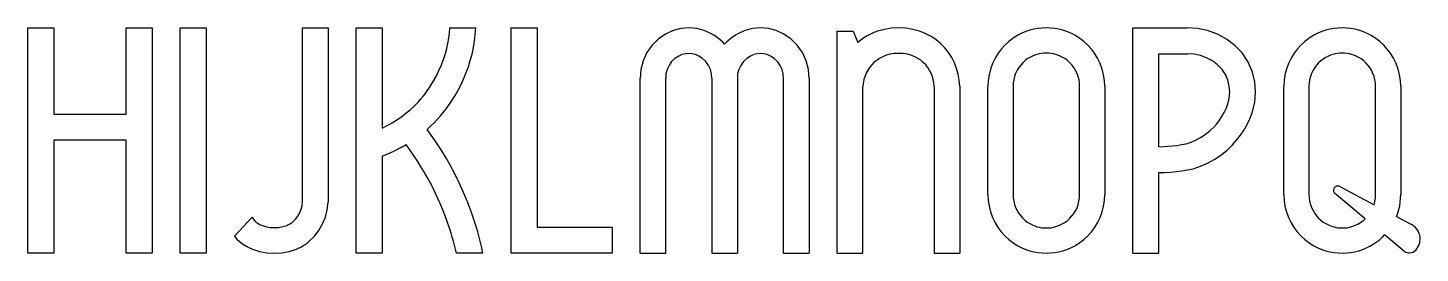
# Model space of a CAD drawing. Header units: metres. Extents: x 5 to 108, y 0 to 4.
# Drawn here: x 30.7 to 55.42, y 0.5 to 4.5 of the extents above; entities that cross this region are included whole.
import ezdxf

# ---------------------------------------------------------------- set-up
doc = ezdxf.new("R2010")
doc.units = ezdxf.units.M

msp = doc.modelspace()

# ---------------------------------------------------------------- linework, layer by layer
at = {"layer": 'MCD_Layer_0'}
for p, q in [((30.697123, 0.5), (30.697123, 4.5)), ((30.697123, 4.5), (31.157122, 4.5)), ((31.157122, 4.5), (31.157122, 2.968002)), ((32.44512, 2.968002), (32.44512, 4.5)), ((32.44512, 4.5), (32.905123, 4.5)), ((32.905123, 4.5), (32.905123, 0.5)), ((33.405123, 0.5), (33.405123, 4.5)), ((33.405123, 4.5), (33.865122, 4.5)), ((33.865122, 4.5), (33.865122, 0.5)), ((35.574972, 1.41823), (35.574972, 4.5)), ((35.574972, 4.5), (36.028173, 4.5)), ((36.028173, 4.5), (36.028173, 1.402468)), ((36.528173, 0.5), (36.528173, 4.5)), ((36.528173, 4.5), (36.988176, 4.5)), ((36.988176, 4.5), (36.988176, 2.720402)), ((38.183771, 4.407341), (38.191778, 4.5)), ((38.191778, 4.5), (38.652571, 4.5)), ((38.643822, 4.382409), (38.652571, 4.5)), ((39.280176, 0.5), (39.280176, 4.5)), ((39.280176, 4.5), (39.740176, 4.5)), ((39.740176, 4.5), (39.740176, 0.959995)), ((42.160238, 4.451574), (42.032872, 4.39241)), ((42.295922, 4.487801), (42.160238, 4.451574)), ((42.435828, 4.5), (42.295922, 4.487801)), ((42.575734, 4.487801), (42.435828, 4.5)), ((42.711418, 4.451574), (42.575734, 4.487801)), ((42.838784, 4.39241), (42.711418, 4.451574)), ((43.433147, 4.451574), (43.305781, 4.39241)), ((43.56883, 4.487801), (43.433147, 4.451574)), ((43.708736, 4.5), (43.56883, 4.487801)), ((43.848642, 4.487801), (43.708736, 4.5)), ((43.984325, 4.451574), (43.848642, 4.487801)), ((44.111691, 4.39241), (43.984325, 4.451574)), ((45.909826, 4.473608), (45.787654, 4.440889)), ((46.034749, 4.493384), (45.909826, 4.473608)), ((46.161053, 4.5), (46.034749, 4.493384)), ((46.287358, 4.493384), (46.161053, 4.5)), ((46.41228, 4.473608), (46.287358, 4.493384)), ((46.534452, 4.440889), (46.41228, 4.473608)), ((48.49239, 4.45794), (48.421854, 4.43447)), ((48.564424, 4.476309), (48.49239, 4.45794)), ((48.637587, 4.489482), (48.564424, 4.476309)), ((48.711504, 4.497393), (48.637587, 4.489482)), ((48.785797, 4.5), (48.711504, 4.497393)), ((48.859959, 4.497347), (48.785797, 4.5)), ((48.933743, 4.489409), (48.859959, 4.497347)), ((49.006772, 4.476226), (48.933743, 4.489409)), ((49.078675, 4.457867), (49.006772, 4.476226)), ((49.149085, 4.434424), (49.078675, 4.457867)), ((50.323853, 0.5), (50.323853, 4.5)), ((50.323853, 4.5), (51.283852, 4.5)), ((51.468181, 4.490023), (51.283852, 4.5)), ((51.649006, 4.452887), (51.468181, 4.490023)), ((51.822348, 4.38941), (51.649006, 4.452887)), ((53.748292, 4.457904), (53.677819, 4.434447)), ((53.82026, 4.476268), (53.748292, 4.457904)), ((53.893356, 4.489446), (53.82026, 4.476268)), ((53.967206, 4.49737), (53.893356, 4.489446)), ((54.041434, 4.5), (53.967206, 4.49737)), ((54.115662, 4.49737), (54.041434, 4.5)), ((54.189512, 4.489445), (54.115662, 4.49737)), ((54.262608, 4.476268), (54.189512, 4.489445)), ((54.334577, 4.457904), (54.262608, 4.476268)), ((54.40505, 4.434447), (54.334577, 4.457904)), ((38.135798, 4.132662), (38.155754, 4.2235)), ((38.155754, 4.2235), (38.171755, 4.315117)), ((38.171755, 4.315117), (38.183771, 4.407341)), ((38.61022, 4.149045), (38.629695, 4.265342)), ((38.629695, 4.265342), (38.643822, 4.382409)), ((41.899692, 4.30347), (41.784808, 4.191897)), ((42.032872, 4.39241), (41.899692, 4.30347)), ((42.881846, 4.367471), (42.838784, 4.39241)), ((42.923413, 4.340112), (42.881846, 4.367471)), ((42.963348, 4.310422), (42.923413, 4.340112)), ((43.00152, 4.278498), (42.963348, 4.310422)), ((43.037806, 4.244444), (43.00152, 4.278498)), ((43.072086, 4.208373), (43.037806, 4.244444)), ((43.106482, 4.244398), (43.072086, 4.208373)), ((43.142861, 4.278421), (43.106482, 4.244398)), ((43.181105, 4.310332), (43.142861, 4.278421)), ((43.221093, 4.34003), (43.181105, 4.310332)), ((43.262695, 4.367418), (43.221093, 4.34003)), ((43.305781, 4.39241), (43.262695, 4.367418)), ((44.244868, 4.303497), (44.111691, 4.39241)), ((44.359732, 4.191928), (44.244868, 4.303497)), ((45.071594, 0.5), (45.071594, 4.440889)), ((45.071594, 4.440889), (45.357702, 4.440889)), ((45.357702, 4.440889), (45.437307, 4.238717)), ((45.489944, 4.281474), (45.437307, 4.238717)), ((45.545189, 4.320803), (45.489944, 4.281474)), ((45.60282, 4.356545), (45.545189, 4.320803)), ((45.662602, 4.388557), (45.60282, 4.356545)), ((45.724297, 4.41671), (45.662602, 4.388557)), ((45.787654, 4.440889), (45.724297, 4.41671)), ((46.634896, 4.400668), (46.534452, 4.440889)), ((46.730681, 4.350349), (46.634896, 4.400668)), ((46.820795, 4.290464), (46.730681, 4.350349)), ((46.904286, 4.221645), (46.820795, 4.290464)), ((46.980272, 4.144619), (46.904286, 4.221645)), ((48.117414, 4.256623), (48.048794, 4.193427)), ((48.191421, 4.313415), (48.117414, 4.256623)), ((48.270219, 4.363347), (48.191421, 4.313415)), ((48.353175, 4.406018), (48.270219, 4.363347)), ((48.421854, 4.43447), (48.353175, 4.406018)), ((49.217642, 4.406018), (49.149085, 4.434424)), ((49.300617, 4.363294), (49.217642, 4.406018)), ((49.379447, 4.313334), (49.300617, 4.363294)), ((49.453502, 4.256536), (49.379447, 4.313334)), ((49.522192, 4.193355), (49.453502, 4.256536)), ((51.984392, 4.300989), (51.822348, 4.38941)), ((52.131574, 4.189569), (51.984392, 4.300989)), ((53.37344, 4.256621), (53.30482, 4.193426)), ((53.447447, 4.313414), (53.37344, 4.256621)), ((53.526246, 4.363347), (53.447447, 4.313414)), ((53.609201, 4.406018), (53.526246, 4.363347)), ((53.677819, 4.434447), (53.609201, 4.406018)), ((54.473668, 4.406018), (54.40505, 4.434447)), ((54.556644, 4.363294), (54.473668, 4.406018)), ((54.635474, 4.313334), (54.556644, 4.363294)), ((54.70953, 4.256536), (54.635474, 4.313334)), ((54.778221, 4.193355), (54.70953, 4.256536)), ((38.084177, 3.954006), (38.111924, 4.042775)), ((38.111924, 4.042775), (38.135798, 4.132662)), ((38.555402, 3.919736), (38.585439, 4.033762)), ((38.585439, 4.033762), (38.61022, 4.149045)), ((41.692013, 4.061375), (41.62437, 3.916214)), ((41.784808, 4.191897), (41.692013, 4.061375)), ((42.25829, 3.999508), (42.190099, 3.955827)), ((42.314351, 4.025516), (42.25829, 3.999508)), ((42.374065, 4.04144), (42.314351, 4.025516)), ((42.435632, 4.046802), (42.374065, 4.04144)), ((42.497199, 4.04144), (42.435632, 4.046802)), ((42.556912, 4.025516), (42.497199, 4.04144)), ((42.612973, 3.999508), (42.556912, 4.025516)), ((42.681164, 3.955827), (42.612973, 3.999508)), ((43.531592, 3.999508), (43.463399, 3.9558)), ((43.587653, 4.025516), (43.531592, 3.999508)), ((43.647366, 4.04144), (43.587653, 4.025516)), ((43.708932, 4.046802), (43.647366, 4.04144)), ((43.770499, 4.04144), (43.708932, 4.046802)), ((43.830212, 4.025516), (43.770499, 4.04144)), ((43.886273, 3.999508), (43.830212, 4.025516)), ((43.954461, 3.955854), (43.886273, 3.999508)), ((44.452482, 4.061394), (44.359732, 4.191928)), ((44.520049, 3.916218), (44.452482, 4.061394)), ((45.819616, 3.95793), (45.724102, 3.886314)), ((45.927161, 4.009753), (45.819616, 3.95793)), ((46.00362, 4.03026), (45.927161, 4.009753)), ((46.081804, 4.042655), (46.00362, 4.03026)), ((46.160856, 4.046802), (46.081804, 4.042655)), ((46.239908, 4.042655), (46.160856, 4.046802)), ((46.318092, 4.03026), (46.239908, 4.042655)), ((46.39455, 4.009753), (46.318092, 4.03026)), ((46.450418, 3.986625), (46.39455, 4.009753)), ((46.503674, 3.957991), (46.450418, 3.986625)), ((46.553776, 3.924141), (46.503674, 3.957991)), ((47.04795, 4.060201), (46.980272, 4.144619)), ((47.105558, 3.970991), (47.04795, 4.060201)), ((47.15394, 3.876458), (47.105558, 3.970991)), ((47.87487, 3.960844), (47.829149, 3.866677)), ((47.929876, 4.049907), (47.87487, 3.960844)), ((47.986113, 4.124336), (47.929876, 4.049907)), ((48.048794, 4.193427), (47.986113, 4.124336)), ((48.492197, 3.975555), (48.447195, 3.947121)), ((48.539582, 3.999808), (48.492197, 3.975555)), ((48.578653, 4.016059), (48.539582, 3.999808)), ((48.61879, 4.029459), (48.578653, 4.016059)), ((48.659787, 4.03994), (48.61879, 4.029459)), ((48.701431, 4.047448), (48.659787, 4.03994)), ((48.743507, 4.051943), (48.701431, 4.047448)), ((48.785797, 4.053403), (48.743507, 4.051943)), ((48.827932, 4.051859), (48.785797, 4.053403)), ((48.869853, 4.04734), (48.827932, 4.051859)), ((48.911349, 4.03987), (48.869853, 4.04734)), ((48.952214, 4.029486), (48.911349, 4.03987)), ((48.992243, 4.01624), (48.952214, 4.029486)), ((49.031235, 4.000197), (48.992243, 4.01624)), ((49.078755, 3.975811), (49.031235, 4.000197)), ((49.123888, 3.947247), (49.078755, 3.975811)), ((49.584968, 4.124295), (49.522192, 4.193355)), ((49.641329, 4.049907), (49.584968, 4.124295)), ((49.696182, 3.960786), (49.641329, 4.049907)), ((49.74178, 3.866594), (49.696182, 3.960786)), ((50.783852, 2.389599), (50.783852, 4.039997)), ((50.783852, 4.039997), (51.293051, 4.039997)), ((51.409276, 4.033705), (51.293051, 4.039997)), ((51.523293, 4.010301), (51.409276, 4.033705)), ((51.632598, 3.970299), (51.523293, 4.010301)), ((51.734789, 3.914579), (51.632598, 3.970299)), ((52.260653, 4.057602), (52.131574, 4.189569)), ((52.364512, 3.901235), (52.260653, 4.057602)), ((53.130894, 3.960844), (53.085173, 3.866677)), ((53.1859, 4.049907), (53.130894, 3.960844)), ((53.242138, 4.124336), (53.1859, 4.049907)), ((53.30482, 4.193426), (53.242138, 4.124336)), ((53.747619, 3.975376), (53.702762, 3.946845)), ((53.794832, 3.999808), (53.747619, 3.975376)), ((53.833991, 4.015994), (53.794832, 3.999808)), ((53.874202, 4.029354), (53.833991, 4.015994)), ((53.915261, 4.03982), (53.874202, 4.029354)), ((53.956961, 4.04734), (53.915261, 4.03982)), ((53.999089, 4.051875), (53.956961, 4.04734)), ((54.041434, 4.053403), (53.999089, 4.051875)), ((54.08359, 4.051903), (54.041452, 4.053403)), ((54.125514, 4.047411), (54.08359, 4.051903)), ((54.167013, 4.039949), (54.125514, 4.047411)), ((54.207877, 4.029555), (54.167013, 4.039949)), ((54.247898, 4.016282), (54.207877, 4.029555)), ((54.286874, 4.000197), (54.247898, 4.016282)), ((54.334338, 3.975813), (54.286874, 4.000197)), ((54.379431, 3.94728), (54.334338, 3.975813)), ((54.840997, 4.124295), (54.778221, 4.193355)), ((54.897359, 4.049907), (54.840997, 4.124295)), ((54.95221, 3.960785), (54.897359, 4.049907)), ((54.997807, 3.866593), (54.95221, 3.960785)), ((37.948132, 3.636581), (37.99909, 3.739926)), ((37.99909, 3.739926), (38.044481, 3.845834)), ((38.044481, 3.845834), (38.084177, 3.954006)), ((38.471952, 3.676104), (38.520174, 3.807205)), ((38.520174, 3.807205), (38.555402, 3.919736)), ((41.584115, 3.761209), (41.572577, 3.601479)), ((41.62437, 3.916214), (41.584115, 3.761209)), ((42.049996, 3.76089), (42.030334, 3.682332)), ((42.084065, 3.834356), (42.049996, 3.76089)), ((42.131327, 3.900116), (42.084065, 3.834356)), ((42.190099, 3.955827), (42.131327, 3.900116)), ((42.739937, 3.900116), (42.681164, 3.955827)), ((42.787198, 3.834356), (42.739937, 3.900116)), ((42.821267, 3.76089), (42.787198, 3.834356)), ((42.840929, 3.682332), (42.821267, 3.76089)), ((43.323157, 3.760888), (43.303385, 3.68234)), ((43.357301, 3.834337), (43.323157, 3.760888)), ((43.404607, 3.900085), (43.357301, 3.834337)), ((43.463399, 3.9558), (43.404607, 3.900085)), ((44.013214, 3.900146), (43.954461, 3.955854)), ((44.060431, 3.834375), (44.013214, 3.900146)), ((44.094423, 3.760891), (44.060431, 3.834375)), ((44.113976, 3.682323), (44.094423, 3.760891)), ((44.560196, 3.761202), (44.520049, 3.916218)), ((44.571594, 3.601479), (44.560196, 3.761202)), ((45.644215, 3.797603), (45.582962, 3.695134)), ((45.724102, 3.886314), (45.644215, 3.797603)), ((46.600217, 3.885419), (46.553776, 3.924141)), ((46.642523, 3.842219), (46.600217, 3.885419)), ((46.680266, 3.79498), (46.642523, 3.842219)), ((46.7125, 3.745521), (46.680266, 3.79498)), ((46.739707, 3.693128), (46.7125, 3.745521)), ((47.19261, 3.777555), (47.15394, 3.876458)), ((47.221177, 3.675276), (47.19261, 3.777555)), ((47.793182, 3.768371), (47.767336, 3.666932)), ((47.829149, 3.866677), (47.793182, 3.768371)), ((48.26666, 3.746047), (48.240576, 3.692478)), ((48.298029, 3.796704), (48.26666, 3.746047)), ((48.330056, 3.839223), (48.298029, 3.796704)), ((48.365792, 3.878675), (48.330056, 3.839223)), ((48.404945, 3.91474), (48.365792, 3.878675)), ((48.447195, 3.947121), (48.404945, 3.91474)), ((49.166266, 3.914736), (49.123888, 3.947247)), ((49.205546, 3.878544), (49.166266, 3.914736)), ((49.241409, 3.838963), (49.205546, 3.878544)), ((49.273565, 3.796315), (49.241409, 3.838963)), ((49.304654, 3.745627), (49.273565, 3.796315)), ((49.330511, 3.69208), (49.304654, 3.745627)), ((49.777659, 3.768289), (49.74178, 3.866594)), ((49.803455, 3.66687), (49.777659, 3.768289)), ((51.82762, 3.844365), (51.734789, 3.914579)), ((51.909052, 3.7612), (51.82762, 3.844365)), ((51.96705, 3.66965), (51.909052, 3.7612)), ((52.44081, 3.729723), (52.364512, 3.901235)), ((52.487404, 3.547881), (52.44081, 3.729723)), ((53.049206, 3.768371), (53.02336, 3.666932)), ((53.085173, 3.866677), (53.049206, 3.768371)), ((53.522264, 3.746076), (53.496182, 3.692513)), ((53.553666, 3.796704), (53.522264, 3.746076)), ((53.585773, 3.839073), (53.553666, 3.796704)), ((53.621518, 3.878423), (53.585773, 3.839073)), ((53.660618, 3.914442), (53.621518, 3.878423)), ((53.702762, 3.946845), (53.660618, 3.914442)), ((54.42179, 3.914828), (54.379431, 3.94728)), ((54.461077, 3.878717), (54.42179, 3.914828)), ((54.496976, 3.839237), (54.461077, 3.878717)), ((54.5292, 3.796704), (54.496976, 3.839237)), ((54.560416, 3.74599), (54.5292, 3.796704)), ((54.586379, 3.692395), (54.560416, 3.74599)), ((55.033686, 3.768288), (54.997807, 3.866593)), ((55.059482, 3.666869), (55.033686, 3.768288)), ((37.830108, 3.438741), (37.891752, 3.536091)), ((37.891752, 3.536091), (37.948132, 3.636581)), ((38.355014, 3.422487), (38.416847, 3.547744)), ((38.416847, 3.547744), (38.471952, 3.676104)), ((41.572577, 0.5), (41.572577, 3.601479)), ((42.030334, 3.682332), (42.025778, 3.601479)), ((42.025778, 0.5), (42.025778, 3.601479)), ((42.845485, 3.601479), (42.840929, 3.682332)), ((42.845485, 3.601479), (42.845485, 0.5)), ((43.303385, 3.68234), (43.298687, 3.601479)), ((43.298687, 3.601479), (43.298687, 0.5)), ((44.118391, 3.601479), (44.113976, 3.682323)), ((44.118391, 0.5), (44.118391, 3.601479)), ((44.571594, 3.601479), (44.571594, 0.5)), ((45.54265, 3.582766), (45.524795, 3.464728)), ((45.524795, 0.5), (45.524795, 3.464728)), ((45.582962, 3.695134), (45.54265, 3.582766)), ((46.761623, 3.638311), (46.739707, 3.693128)), ((46.778035, 3.581603), (46.761623, 3.638311)), ((46.788782, 3.523553), (46.778035, 3.581603)), ((46.793761, 3.464728), (46.788782, 3.523553)), ((46.793761, 3.464728), (46.793761, 0.5)), ((47.239356, 3.570649), (47.221177, 3.675276)), ((47.246963, 3.464728), (47.239356, 3.570649)), ((47.246963, 3.464728), (47.246963, 0.5)), ((47.751877, 3.563401), (47.746963, 3.458836)), ((47.767336, 3.666932), (47.751877, 3.563401)), ((48.196416, 3.519902), (48.193564, 3.460388)), ((48.205273, 3.578823), (48.196416, 3.519902)), ((48.220044, 3.636545), (48.205273, 3.578823)), ((48.240576, 3.692478), (48.220044, 3.636545)), ((49.350875, 3.636212), (49.330511, 3.69208)), ((49.365542, 3.578586), (49.350875, 3.636212)), ((49.374364, 3.519781), (49.365542, 3.578586)), ((49.377252, 3.460388), (49.374364, 3.519781)), ((49.818906, 3.563368), (49.803455, 3.66687)), ((49.823853, 3.458836), (49.818906, 3.563368)), ((52.009379, 3.569882), (51.96705, 3.66965)), ((52.034911, 3.464557), (52.009379, 3.569882)), ((52.042965, 3.356482), (52.034911, 3.464557)), ((52.502987, 3.360813), (52.487404, 3.547881)), ((53.007901, 3.563401), (53.002987, 3.458836)), ((53.02336, 3.666932), (53.007901, 3.563401)), ((53.452274, 3.519903), (53.449591, 3.460388)), ((53.461004, 3.578836), (53.452274, 3.519903)), ((53.475691, 3.636573), (53.461004, 3.578836)), ((53.496182, 3.692513), (53.475691, 3.636573)), ((54.606824, 3.636464), (54.586379, 3.692395)), ((54.621545, 3.57876), (54.606824, 3.636464)), ((54.630393, 3.51987), (54.621545, 3.57876)), ((54.633278, 3.460388), (54.630393, 3.51987)), ((55.074933, 3.563368), (55.059482, 3.666869)), ((55.079883, 3.458836), (55.074933, 3.563368)), ((37.633614, 3.188959), (37.678492, 3.239542)), ((37.678492, 3.239542), (37.72176, 3.291508)), ((37.72176, 3.291508), (37.763376, 3.344807)), ((37.763376, 3.344807), (37.830108, 3.438741)), ((38.211877, 3.182678), (38.286626, 3.300684)), ((38.286626, 3.300684), (38.355014, 3.422487)), ((47.746963, 1.541167), (47.746963, 3.458836)), ((48.193564, 3.460388), (48.193564, 1.539223)), ((49.377252, 1.539223), (49.377252, 3.460388)), ((49.823853, 3.458836), (49.823853, 1.541167)), ((52.006253, 3.143597), (52.033327, 3.248536)), ((52.033327, 3.248536), (52.042965, 3.356482)), ((52.487121, 3.173768), (52.502987, 3.360813)), ((53.002987, 1.541167), (53.002987, 3.458836)), ((53.449591, 3.460388), (53.449591, 1.539223)), ((54.633278, 1.539223), (54.633278, 3.460388)), ((55.079883, 3.458836), (55.079883, 1.541167)), ((31.157122, 2.968002), (32.44512, 2.968002)), ((37.332179, 2.92313), (37.412305, 2.982862)), ((37.412305, 2.982862), (37.489775, 3.046001)), ((37.489775, 3.046001), (37.539209, 3.092141)), ((37.539209, 3.092141), (37.587171, 3.139809)), ((37.587171, 3.139809), (37.633614, 3.188959)), ((38.024842, 2.937216), (38.078974, 3.00215)), ((38.078974, 3.00215), (38.130976, 3.068802)), ((38.130976, 3.068802), (38.211877, 3.182678)), ((51.90411, 2.927621), (51.943291, 2.997109)), ((51.943291, 2.997109), (51.977397, 3.069225)), ((51.977397, 3.069225), (52.006253, 3.143597)), ((52.399453, 2.887111), (52.440253, 2.991997)), ((52.440253, 2.991997), (52.487121, 3.173768)), ((36.988176, 2.720402), (37.077384, 2.765457)), ((37.077384, 2.765457), (37.164562, 2.814326)), ((37.164562, 2.814326), (37.249547, 2.866917)), ((37.249547, 2.866917), (37.332179, 2.92313)), ((37.788176, 2.695999), (37.850241, 2.753397)), ((37.850241, 2.753397), (37.910415, 2.812775)), ((37.910415, 2.812775), (37.968636, 2.874069)), ((37.968636, 2.874069), (38.024842, 2.937216)), ((51.688464, 2.671091), (51.758254, 2.7384)), ((51.758254, 2.7384), (51.811354, 2.797933)), ((51.811354, 2.797933), (51.860056, 2.861115)), ((51.860056, 2.861115), (51.90411, 2.927621)), ((52.29597, 2.687389), (52.351277, 2.785403)), ((52.351277, 2.785403), (52.399453, 2.887111)), ((32.44512, 2.507999), (31.157122, 2.507999)), ((31.157122, 2.507999), (31.157122, 0.5)), ((32.44512, 0.5), (32.44512, 2.507999)), ((37.860815, 2.595555), (37.788176, 2.695999)), ((37.93132, 2.4936), (37.860815, 2.595555)), ((37.999658, 2.390181), (37.93132, 2.4936)), ((51.358266, 2.471361), (51.447189, 2.510011)), ((51.447189, 2.510011), (51.532309, 2.55644)), ((51.532309, 2.55644), (51.612948, 2.610276)), ((51.612948, 2.610276), (51.688464, 2.671091)), ((52.090252, 2.420399), (52.165124, 2.504421)), ((52.165124, 2.504421), (52.233813, 2.593569)), ((52.233813, 2.593569), (52.29597, 2.687389)), ((36.988176, 2.220005), (37.061664, 2.249375)), ((37.061664, 2.249375), (37.134264, 2.280874)), ((37.134264, 2.280874), (37.205915, 2.314476)), ((37.205915, 2.314476), (37.276557, 2.350151)), ((37.276557, 2.350151), (37.346129, 2.38787)), ((37.346129, 2.38787), (37.414572, 2.427601)), ((37.482206, 2.334268), (37.414572, 2.427601)), ((37.547839, 2.239517), (37.482206, 2.334268)), ((37.611441, 2.143392), (37.547839, 2.239517)), ((38.0658, 2.285344), (37.999658, 2.390181)), ((38.129716, 2.179135), (38.0658, 2.285344)), ((50.783852, 2.389599), (50.864784, 2.391898)), ((50.864784, 2.391898), (50.945606, 2.3967)), ((50.945606, 2.3967), (51.02624, 2.403998)), ((51.02624, 2.403998), (51.106611, 2.413787)), ((51.106611, 2.413787), (51.18664, 2.426057)), ((51.18664, 2.426057), (51.266251, 2.440796)), ((51.266251, 2.440796), (51.358266, 2.471361)), ((51.769039, 2.162364), (51.883647, 2.238703)), ((51.883647, 2.238703), (51.991002, 2.324943)), ((51.991002, 2.324943), (52.090252, 2.420399)), ((36.988176, 2.220005), (36.988176, 0.5)), ((37.672983, 2.045934), (37.611441, 2.143392)), ((37.732438, 1.94719), (37.672983, 2.045934)), ((38.191378, 2.071602), (38.129716, 2.179135)), ((38.277882, 1.909959), (38.191378, 2.071602)), ((51.190383, 1.961598), (51.291032, 1.978278)), ((51.291032, 1.978278), (51.391051, 1.998398)), ((51.391051, 1.998398), (51.521759, 2.041732)), ((51.521759, 2.041732), (51.64809, 2.096533)), ((51.64809, 2.096533), (51.769039, 2.162364)), ((37.789778, 1.847202), (37.732438, 1.94719)), ((37.869098, 1.698812), (37.789778, 1.847202)), ((38.359093, 1.745593), (38.277882, 1.909959)), ((38.434925, 1.578678), (38.359093, 1.745593)), ((50.783852, 1.9296), (50.885837, 1.932368)), ((50.783852, 0.5), (50.783852, 1.9296)), ((50.885837, 1.932368), (50.987666, 1.938629)), ((50.987666, 1.938629), (51.089222, 1.948376)), ((51.089222, 1.948376), (51.190383, 1.961598)), ((37.943588, 1.54794), (37.869098, 1.698812)), ((38.013171, 1.394742), (37.943588, 1.54794)), ((38.505298, 1.409388), (38.434925, 1.578678)), ((47.746963, 1.541167), (47.751877, 1.436604)), ((48.193564, 1.539223), (48.19645, 1.479865)), ((49.374367, 1.479743), (49.377252, 1.539223)), ((49.818905, 1.436636), (49.823853, 1.541167)), ((53.002987, 1.541167), (53.007901, 1.436604)), ((53.449591, 1.539223), (53.452308, 1.479863)), ((53.887222, 1.629503), (53.885768, 1.615604)), ((53.885768, 1.615604), (53.886828, 1.60167)), ((53.886828, 1.60167), (53.890367, 1.588151)), ((53.891142, 1.642916), (53.887222, 1.629503)), ((53.890367, 1.588151), (53.896272, 1.575485)), ((53.895037, 1.651045), (53.891142, 1.642916)), ((53.899821, 1.658685), (53.895037, 1.651045)), ((53.896272, 1.575485), (53.904349, 1.564081)), ((53.905434, 1.665738), (53.899821, 1.658685)), ((54.449591, 1.10971), (53.904349, 1.564081)), ((53.911804, 1.672116), (53.905434, 1.665738)), ((53.918851, 1.677737), (53.911804, 1.672116)), ((53.926486, 1.682529), (53.918851, 1.677737)), ((53.940537, 1.687838), (53.926486, 1.682529)), ((53.955283, 1.690698), (53.940537, 1.687838)), ((53.970299, 1.691025), (53.955283, 1.690698)), ((53.985156, 1.688812), (53.970299, 1.691025)), ((53.999425, 1.684122), (53.985156, 1.688812)), ((54.012698, 1.677089), (53.999425, 1.684122)), ((54.012698, 1.677089), (54.605709, 1.35981)), ((54.630159, 1.47859), (54.632485, 1.508867)), ((54.632485, 1.508867), (54.633278, 1.539223)), ((55.077975, 1.474284), (55.079883, 1.541167)), ((35.525319, 1.216454), (35.551273, 1.281164)), ((35.551273, 1.281164), (35.567932, 1.348866)), ((35.567932, 1.348866), (35.574972, 1.41823)), ((35.98237, 1.141749), (36.014358, 1.270512)), ((36.014358, 1.270512), (36.028173, 1.402468)), ((38.077775, 1.239379), (38.013171, 1.394742)), ((38.137331, 1.082012), (38.077775, 1.239379)), ((38.570139, 1.237903), (38.505298, 1.409388)), ((38.629377, 1.064404), (38.570139, 1.237903)), ((47.751877, 1.436604), (47.767337, 1.333073)), ((47.767337, 1.333073), (47.793182, 1.231635)), ((48.19645, 1.479865), (48.2053, 1.421099)), ((48.2053, 1.421099), (48.220022, 1.363523)), ((48.220022, 1.363523), (48.240468, 1.307723)), ((48.240468, 1.307723), (48.266428, 1.254265)), ((48.266428, 1.254265), (48.29764, 1.203693)), ((49.273176, 1.202915), (49.304392, 1.253628)), ((49.304392, 1.253628), (49.330354, 1.307221)), ((49.330354, 1.307221), (49.350799, 1.363151)), ((49.350799, 1.363151), (49.36552, 1.420853)), ((49.36552, 1.420853), (49.374367, 1.479743)), ((49.777659, 1.231717), (49.803455, 1.333135)), ((49.803455, 1.333135), (49.818905, 1.436636)), ((53.007901, 1.436604), (53.023361, 1.333073)), ((53.023361, 1.333073), (53.049206, 1.231635)), ((53.452308, 1.479863), (53.461031, 1.421086)), ((53.461031, 1.421086), (53.47567, 1.363496)), ((53.47567, 1.363496), (53.496074, 1.307687)), ((53.496074, 1.307687), (53.522033, 1.254236)), ((53.522033, 1.254236), (53.553279, 1.203693)), ((54.605709, 1.35981), (54.614066, 1.389003)), ((54.614066, 1.389003), (54.620938, 1.418582)), ((54.620938, 1.418582), (54.626307, 1.448469)), ((54.626307, 1.448469), (54.630159, 1.47859)), ((55.027569, 1.212142), (55.046499, 1.276318)), ((55.046499, 1.276318), (55.061248, 1.341583)), ((55.061248, 1.341583), (55.071754, 1.407663)), ((55.071754, 1.407663), (55.077975, 1.474284)), ((34.365122, 0.799508), (34.679995, 1.138423)), ((34.679995, 1.138423), (34.699888, 1.107102)), ((34.699888, 1.107102), (34.7233, 1.078316)), ((34.7233, 1.078316), (34.749911, 1.05246)), ((34.749911, 1.05246), (34.779358, 1.029885)), ((34.779358, 1.029885), (34.811239, 1.010902)), ((34.811239, 1.010902), (34.845117, 0.995768)), ((34.845117, 0.995768), (34.918953, 0.972508)), ((35.225822, 0.970911), (35.299897, 0.9934)), ((35.299897, 0.9934), (35.317428, 1.001023)), ((35.317428, 1.001023), (35.334527, 1.009573)), ((35.334527, 1.009573), (35.351144, 1.019026)), ((35.351144, 1.019026), (35.367232, 1.029354)), ((35.367232, 1.029354), (35.382744, 1.040527)), ((35.382744, 1.040527), (35.397636, 1.052515)), ((35.397636, 1.052515), (35.44774, 1.100997)), ((35.44774, 1.100997), (35.490582, 1.156003)), ((35.490582, 1.156003), (35.525319, 1.216454)), ((35.866692, 0.903651), (35.932828, 1.018669)), ((35.932828, 1.018669), (35.98237, 1.141749)), ((38.191778, 0.922806), (38.137331, 1.082012)), ((38.658584, 0.971475), (38.629377, 1.064404)), ((47.793182, 1.231635), (47.82915, 1.133329)), ((47.82915, 1.133329), (47.87487, 1.039163)), ((47.87487, 1.039163), (47.929876, 0.950101)), ((48.29764, 1.203693), (48.329654, 1.160986)), ((48.329654, 1.160986), (48.365414, 1.121363)), ((48.365414, 1.121363), (48.404622, 1.08515)), ((48.404622, 1.08515), (48.446957, 1.052646)), ((48.446957, 1.052646), (48.492068, 1.02412)), ((48.492068, 1.02412), (48.539582, 0.999806)), ((48.539582, 0.999806), (48.578633, 0.983521)), ((48.992306, 0.983566), (49.031235, 0.999806)), ((49.031235, 0.999806), (49.078626, 1.024136)), ((49.078626, 1.024136), (49.123648, 1.05261)), ((49.123648, 1.05261), (49.165941, 1.084999)), ((49.165941, 1.084999), (49.205166, 1.121044)), ((49.205166, 1.121044), (49.241006, 1.160454)), ((49.241006, 1.160454), (49.273176, 1.202915)), ((49.641329, 0.950101), (49.696182, 1.039221)), ((49.696182, 1.039221), (49.741779, 1.133412)), ((49.741779, 1.133412), (49.777659, 1.231717)), ((53.049206, 1.231635), (53.085174, 1.133329)), ((53.085174, 1.133329), (53.130894, 1.039163)), ((53.130894, 1.039163), (53.1859, 0.950101)), ((53.553666, 1.202915), (53.585722, 1.160546)), ((53.585722, 1.160546), (53.621441, 1.121218)), ((53.621441, 1.121218), (53.660538, 1.085244)), ((53.660538, 1.085244), (53.702698, 1.052915)), ((53.702698, 1.052915), (53.747583, 1.024489)), ((53.747583, 1.024489), (53.794832, 1.000195)), ((53.795221, 0.999806), (53.834285, 0.983565)), ((54.248941, 0.983812), (54.288037, 1.000195)), ((54.288037, 1.000195), (54.317311, 1.014699)), ((54.317311, 1.014699), (54.345754, 1.03077)), ((54.345754, 1.03077), (54.373283, 1.048361)), ((54.373283, 1.048361), (54.399817, 1.067419)), ((54.399817, 1.067419), (54.425278, 1.087889)), ((54.425278, 1.087889), (54.449591, 1.10971)), ((55.004537, 1.14932), (55.027569, 1.212142)), ((55.004537, 1.14932), (55.249588, 1.020002)), ((55.282975, 1.002682), (55.249588, 1.020002)), ((55.313863, 0.981219), (55.282975, 1.002682)), ((34.365122, 0.799508), (34.409585, 0.750577)), ((34.409585, 0.750577), (34.458068, 0.705625)), ((34.918953, 0.972508), (34.995043, 0.958254)), ((34.995043, 0.958254), (35.072291, 0.95321)), ((35.072291, 0.95321), (35.149588, 0.957449)), ((35.149588, 0.957449), (35.225822, 0.970911)), ((35.690045, 0.706501), (35.785239, 0.79892)), ((35.785239, 0.79892), (35.866692, 0.903651)), ((38.213818, 0.853059), (38.191778, 0.922806)), ((38.234861, 0.783004), (38.213818, 0.853059)), ((38.254902, 0.712657), (38.234861, 0.783004)), ((38.686171, 0.878054), (38.658584, 0.971475)), ((38.712132, 0.784167), (38.686171, 0.878054)), ((38.736458, 0.689843), (38.712132, 0.784167)), ((39.740176, 0.959995), (41.072577, 0.959995)), ((41.072577, 0.959995), (41.072577, 0.5)), ((47.929876, 0.950101), (47.986113, 0.87567)), ((47.986113, 0.87567), (48.048793, 0.806579)), ((48.048793, 0.806579), (48.117413, 0.743382)), ((48.117413, 0.743382), (48.19142, 0.686589)), ((48.578633, 0.983521), (48.618766, 0.970124)), ((48.618766, 0.970124), (48.659768, 0.959687)), ((48.659768, 0.959687), (48.701422, 0.952265)), ((48.701422, 0.952265), (48.743506, 0.947898)), ((48.743506, 0.947898), (48.785797, 0.946608)), ((48.785797, 0.946608), (48.827956, 0.947944)), ((48.827956, 0.947944), (48.869908, 0.952339)), ((48.869908, 0.952339), (48.911429, 0.959769)), ((48.911429, 0.959769), (48.9523, 0.970197)), ((48.9523, 0.970197), (48.992306, 0.983566)), ((49.379448, 0.68667), (49.453503, 0.743468)), ((49.453503, 0.743468), (49.522193, 0.80665)), ((49.522193, 0.80665), (49.584969, 0.875711)), ((49.584969, 0.875711), (49.641329, 0.950101)), ((53.1859, 0.950101), (53.242138, 0.875671)), ((53.242138, 0.875671), (53.304819, 0.80658)), ((53.304819, 0.80658), (53.373439, 0.743383)), ((53.373439, 0.743383), (53.447447, 0.68659)), ((53.834285, 0.983565), (53.874423, 0.970195)), ((53.874423, 0.970195), (53.915424, 0.959767)), ((53.915424, 0.959767), (53.957072, 0.952337)), ((53.957072, 0.952337), (53.999149, 0.947943)), ((53.999149, 0.947943), (54.041434, 0.946608)), ((54.041434, 0.946608), (54.083803, 0.947927)), ((54.083803, 0.947927), (54.125963, 0.952339)), ((54.125963, 0.952339), (54.167687, 0.95982)), ((54.167687, 0.95982), (54.208753, 0.97033)), ((54.208753, 0.97033), (54.248941, 0.983812)), ((54.697195, 0.733163), (54.747038, 0.776414)), ((54.747038, 0.776414), (54.794055, 0.822723)), ((55.116, 0.554372), (54.794055, 0.822723)), ((55.34174, 0.955969), (55.313863, 0.981219)), ((55.366144, 0.92735), (55.34174, 0.955969)), ((55.386674, 0.895834), (55.366144, 0.92735)), ((55.402987, 0.861944), (55.386674, 0.895834)), ((55.41183, 0.837768), (55.402987, 0.861944)), ((55.418381, 0.812872), (55.41183, 0.837768)), ((55.422585, 0.787475), (55.418381, 0.812872)), ((55.424405, 0.761796), (55.422585, 0.787475)), ((55.423825, 0.73606), (55.424405, 0.761796)), ((31.157122, 0.5), (30.697123, 0.5)), ((32.905123, 0.5), (32.44512, 0.5)), ((33.865122, 0.5), (33.405123, 0.5)), ((34.458068, 0.705625), (34.510217, 0.664984)), ((34.510217, 0.664984), (34.56565, 0.62895)), ((34.56565, 0.62895), (34.623961, 0.597787)), ((34.623961, 0.597787), (34.684723, 0.571724)), ((34.684723, 0.571724), (34.81175, 0.532073)), ((34.81175, 0.532073), (34.942635, 0.508048)), ((34.942635, 0.508048), (35.075463, 0.5)), ((35.075463, 0.5), (35.208291, 0.508048)), ((35.208291, 0.508048), (35.339176, 0.532073)), ((35.339176, 0.532073), (35.466202, 0.571724)), ((35.466202, 0.571724), (35.506418, 0.588928)), ((35.506418, 0.588928), (35.545625, 0.60832)), ((35.545625, 0.60832), (35.583705, 0.629842)), ((35.583705, 0.629842), (35.620542, 0.653428)), ((35.620542, 0.653428), (35.656025, 0.679007)), ((35.656025, 0.679007), (35.690045, 0.706501)), ((36.988176, 0.5), (36.528173, 0.5)), ((38.273938, 0.642031), (38.254902, 0.712657)), ((38.291964, 0.57114), (38.273938, 0.642031)), ((38.308977, 0.5), (38.291964, 0.57114)), ((38.780176, 0.5), (38.308977, 0.5)), ((38.759141, 0.595112), (38.736458, 0.689843)), ((38.780176, 0.5), (38.759141, 0.595112)), ((41.072577, 0.5), (39.280176, 0.5)), ((41.572577, 0.5), (42.025778, 0.5)), ((42.845485, 0.5), (43.298687, 0.5)), ((44.118391, 0.5), (44.571594, 0.5)), ((45.071594, 0.5), (45.524795, 0.5)), ((46.793761, 0.5), (47.246963, 0.5)), ((48.19142, 0.686589), (48.270219, 0.636656)), ((48.270219, 0.636656), (48.353175, 0.593986)), ((48.353175, 0.593986), (48.421854, 0.565534)), ((48.421854, 0.565534), (48.492391, 0.542064)), ((48.492391, 0.542064), (48.564424, 0.523695)), ((48.564424, 0.523695), (48.637587, 0.51052)), ((48.637587, 0.51052), (48.711504, 0.502609)), ((48.711504, 0.502609), (48.785797, 0.5)), ((48.785797, 0.5), (48.859959, 0.502655)), ((48.859959, 0.502655), (48.933743, 0.510594)), ((48.933743, 0.510594), (49.006772, 0.523777)), ((49.006772, 0.523777), (49.078675, 0.542137)), ((49.078675, 0.542137), (49.149085, 0.56558)), ((49.149085, 0.56558), (49.217642, 0.593986)), ((49.217642, 0.593986), (49.300618, 0.63671)), ((49.300618, 0.63671), (49.379448, 0.68667)), ((50.323853, 0.5), (50.783852, 0.5)), ((53.447447, 0.68659), (53.526245, 0.636657)), ((53.526245, 0.636657), (53.609201, 0.593986)), ((53.609201, 0.593986), (53.677819, 0.565557)), ((53.677819, 0.565557), (53.748292, 0.5421)), ((53.748292, 0.5421), (53.82026, 0.523736)), ((53.82026, 0.523736), (53.893356, 0.510557)), ((53.893356, 0.510557), (53.967206, 0.502632)), ((53.967206, 0.502632), (54.041434, 0.5)), ((54.041434, 0.5), (54.115662, 0.502632)), ((54.115662, 0.502632), (54.189512, 0.510557)), ((54.189512, 0.510557), (54.262608, 0.523736)), ((54.262608, 0.523736), (54.334577, 0.542101)), ((54.334577, 0.542101), (54.40505, 0.565557)), ((54.40505, 0.565557), (54.473668, 0.593986)), ((54.473668, 0.593986), (54.532736, 0.623415)), ((54.532736, 0.623415), (54.58983, 0.656511)), ((54.58983, 0.656511), (54.644722, 0.693142)), ((54.644722, 0.693142), (54.697195, 0.733163)), ((55.116, 0.554372), (55.13289, 0.540232)), ((55.13289, 0.540232), (55.151451, 0.52837)), ((55.151451, 0.52837), (55.171378, 0.518982)), ((55.171378, 0.518982), (55.192344, 0.512223)), ((55.192344, 0.512223), (55.214002, 0.508205)), ((55.214002, 0.508205), (55.235996, 0.506992)), ((55.235996, 0.506992), (55.265989, 0.510806)), ((55.265989, 0.510806), (55.294765, 0.520083)), ((55.294765, 0.520083), (55.321338, 0.534504)), ((55.321338, 0.534504), (55.344798, 0.553575)), ((55.344798, 0.553575), (55.364342, 0.576644)), ((55.364342, 0.576644), (55.379299, 0.602919)), ((55.379299, 0.602919), (55.389285, 0.619499)), ((55.389285, 0.619499), (55.398097, 0.636732)), ((55.398097, 0.636732), (55.405694, 0.654534)), ((55.405694, 0.654534), (55.412037, 0.67282)), ((55.412037, 0.67282), (55.417097, 0.691502)), ((55.417097, 0.691502), (55.42085, 0.71049)), ((55.42085, 0.71049), (55.423825, 0.73606))]:
    msp.add_line(p, q, dxfattribs=at)

doc.saveas('drawing.dxf')
